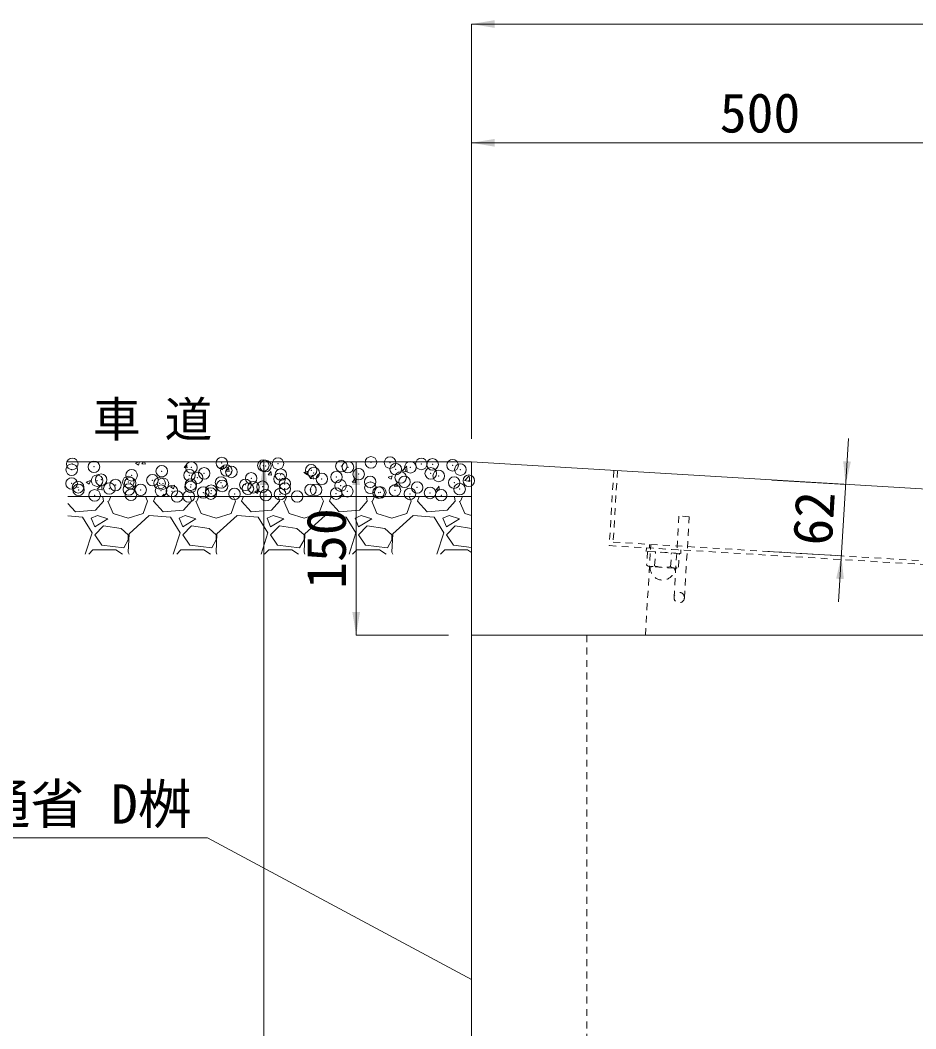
# Model space of a CAD drawing. Units: millimetres at full size, sheet at 1:20; some dimension numbers follow another scale. Extents: x 77366 to 95666, y -7115 to 5664.
# Drawn here: x 78847 to 79624, y -3106 to -2232 of the extents above; entities that cross this region are included whole.
import ezdxf
from ezdxf.enums import TextEntityAlignment as Align

# ---------------------------------------------------------------- set-up
doc = ezdxf.new("R2010")
doc.units = ezdxf.units.MM
doc.header["$LTSCALE"] = 20
doc.header["$PDMODE"] = 32
doc.header["$PDSIZE"] = 10
doc.linetypes.add('USER1', pattern=[0.54, 0.3, -0.24])
for name, color, linetype, lineweight in [('ハッチング', 7, 'Continuous', 5), ('受枠', 3, 'USER1', 9), ('基礎', 7, 'Continuous', 5), ('寸法線', 7, 'Continuous', 13), ('引出線', 4, 'Continuous', 13), ('本体', 2, 'Continuous', 20)]:
    doc.layers.add(name, color=color, linetype=linetype, lineweight=lineweight)
doc.layers.add('文字', color=7, linetype='Continuous')
doc.styles.add('ＭＳ ゴシック', font='')
doc.styles.get('ＭＳ ゴシック').set_extended_font_data('MS Gothic')

# ---------------------------------------------------------------- blocks, each defined once
blk = doc.blocks.new('filled_arrow')
at = {"color": 0, "linetype": 'Continuous', "lineweight": -2}
blk.add_solid([(7.5, 1.25), (0, 0), (7.5, -1.25)], dxfattribs=at)

msp = doc.modelspace()

# ---------------------------------------------------------------- linework, layer by layer
at = {"layer": 'ハッチング'}
for p, q in [((78947.24, -2615.9), (78949.77, -2617.61)), ((78947.26, -2615.87), (78950.06, -2614.79)), ((78949.77, -2617.61), (78950.71, -2614.79)), ((78952.87, -2616.48), (78954.28, -2614.79)), ((78952.87, -2616.48), (78955.91, -2616.75)), ((78955.69, -2616.79), (78955.32, -2614.79)), ((78989.31, -2619.67), (78991.75, -2616.75)), ((78989.31, -2619.67), (78992.34, -2619.94)), ((78992.13, -2619.98), (78991.54, -2616.79)), ((79020.25, -2619.97), (79022.78, -2621.68)), ((79020.27, -2619.94), (79023.82, -2618.57)), ((79022.77, -2621.68), (79023.81, -2618.61)), ((79025.74, -2622.86), (79028.19, -2619.94)), ((79028.56, -2623.17), (79027.98, -2619.98)), ((79128.58, -2614.87), (79128.57, -2614.79)), ((79178.33, -2622.57), (79182.28, -2618.45)), ((79182.8, -2623.28), (79182.24, -2618.45)), ((79025.74, -2622.86), (79028.78, -2623.13)), ((79062.18, -2626.04), (79064.63, -2623.13)), ((79062.18, -2626.05), (79065.22, -2626.31)), ((79065, -2626.35), (79064.41, -2623.17)), ((79093.26, -2624.04), (79095.78, -2625.74)), ((79093.27, -2624), (79096.83, -2622.64)), ((79095.78, -2625.74), (79096.81, -2622.67)), ((79098.62, -2629.23), (79101.07, -2626.31)), ((79098.62, -2629.24), (79101.65, -2629.5)), ((79101.44, -2629.54), (79100.85, -2626.36)), ((79135.05, -2632.42), (79137.5, -2629.5)), ((79137.87, -2632.73), (79137.29, -2629.54)), ((79166.26, -2628.11), (79168.79, -2629.81)), ((79166.28, -2628.07), (79169.84, -2626.71)), ((79168.79, -2629.81), (79169.82, -2626.74)), ((79178.29, -2622.49), (79182.81, -2623.19)), ((79232.54, -2630.98), (79236.5, -2626.85)), ((79237.01, -2631.68), (79236.45, -2626.86)), ((78904.56, -2632.29), (78907.09, -2633.99)), ((78904.58, -2632.25), (78908.13, -2630.89)), ((78907.09, -2633.99), (78908.12, -2630.92)), ((78913.95, -2638.35), (78918.47, -2639.05)), ((78913.98, -2638.42), (78917.94, -2634.3)), ((78918.45, -2639.13), (78917.89, -2634.3)), ((78977.57, -2636.36), (78980.09, -2638.06)), ((78977.58, -2636.32), (78981.14, -2634.95)), ((78980.09, -2638.06), (78981.12, -2634.99)), ((79050.59, -2640.39), (79054.15, -2639.02)), ((79053.1, -2642.13), (79054.13, -2639.06)), ((79135.05, -2632.42), (79138.09, -2632.69)), ((79171.49, -2635.61), (79173.94, -2632.69)), ((79171.49, -2635.61), (79174.53, -2635.88)), ((79174.31, -2635.92), (79173.72, -2632.73)), ((79207.93, -2638.8), (79210.38, -2635.88)), ((79207.93, -2638.8), (79210.96, -2639.06)), ((79210.75, -2639.1), (79210.16, -2635.92)), ((79232.51, -2630.9), (79237.03, -2631.6)), ((78918.79, -2645.05), (78917.76, -2644.79)), ((78919.55, -2648.86), (78918.79, -2645.05)), ((78924.12, -2648.86), (78925.86, -2644.79)), ((78955.77, -2644.79), (78957.65, -2648.86)), ((78962.98, -2648.86), (78964.51, -2644.79)), ((78970.15, -2644.79), (78972.16, -2642.71)), ((78972.35, -2644.79), (78972.11, -2642.71)), ((78994.99, -2645.05), (78993.96, -2644.79)), ((78995.75, -2648.86), (78994.99, -2645.05)), ((79000.32, -2648.86), (79002.06, -2644.79)), ((79031.97, -2644.79), (79033.85, -2648.86)), ((79039.18, -2648.86), (79040.71, -2644.79)), ((79050.57, -2640.42), (79053.1, -2642.13)), ((79071.19, -2645.05), (79070.16, -2644.79)), ((79071.95, -2648.86), (79071.19, -2645.05)), ((79076.52, -2648.86), (79078.26, -2644.79)), ((79108.17, -2644.79), (79110.05, -2648.86)), ((79115.38, -2648.86), (79116.91, -2644.79)), ((79123.58, -2644.49), (79124.02, -2644.79)), ((79123.6, -2644.46), (79127.15, -2643.09)), ((79126.57, -2644.79), (79127.13, -2643.13)), ((79147.39, -2645.05), (79146.36, -2644.79)), ((79148.15, -2648.86), (79147.39, -2645.05)), ((79152.72, -2648.86), (79154.46, -2644.79)), ((79184.37, -2644.79), (79186.25, -2648.86)), ((79191.58, -2648.86), (79193.11, -2644.79)), ((79223.59, -2645.05), (79222.56, -2644.79)), ((79224.35, -2648.86), (79223.59, -2645.05)), ((79228.92, -2648.86), (79230.66, -2644.79)), ((78895.16, -2658), (78888.48, -2650.71)), ((78912.69, -2656.48), (78895.16, -2658)), ((78919.55, -2648.86), (78912.69, -2656.48)), ((78923.36, -2648.86), (78927.93, -2659.53)), ((78953.84, -2659.53), (78957.65, -2648.86)), ((78971.36, -2658), (78962.98, -2648.86)), ((78988.89, -2656.48), (78971.36, -2658)), ((78995.75, -2648.86), (78988.89, -2656.48)), ((78999.56, -2648.86), (79004.13, -2659.53)), ((79030.04, -2659.53), (79033.85, -2648.86)), ((79047.56, -2658), (79039.18, -2648.86)), ((79065.09, -2656.48), (79047.56, -2658)), ((79071.95, -2648.86), (79065.09, -2656.48)), ((79075.76, -2648.86), (79080.33, -2659.53)), ((79106.24, -2659.53), (79110.05, -2648.86)), ((79123.76, -2658), (79115.38, -2648.86)), ((79141.29, -2656.48), (79123.76, -2658)), ((79148.15, -2648.86), (79141.29, -2656.48)), ((79151.96, -2648.86), (79156.53, -2659.53)), ((79182.44, -2659.53), (79186.25, -2648.86)), ((79199.96, -2658), (79191.58, -2648.86)), ((79217.49, -2656.48), (79199.96, -2658)), ((79224.35, -2648.86), (79217.49, -2656.48)), ((79228.16, -2648.86), (79232.73, -2659.53)), ((78901.26, -2662.58), (78888.48, -2661.51)), ((78909.64, -2676.29), (78901.26, -2662.58)), ((78914.21, -2661.05), (78908.88, -2663.34)), ((78908.88, -2663.34), (78911.93, -2670.96)), ((78911.93, -2670.96), (78923.36, -2664.1)), ((78923.36, -2664.1), (78914.21, -2661.05)), ((78927.93, -2659.53), (78940.88, -2663.34)), ((78940.88, -2663.34), (78953.84, -2659.53)), ((78959.17, -2661.05), (78941.65, -2677.05)), ((78977.46, -2662.58), (78959.17, -2661.05)), ((78985.84, -2676.29), (78977.46, -2662.58)), ((78990.41, -2661.05), (78985.08, -2663.34)), ((78985.08, -2663.34), (78988.13, -2670.96)), ((78988.13, -2670.96), (78999.56, -2664.1)), ((78999.56, -2664.1), (78990.41, -2661.05)), ((79004.13, -2659.53), (79017.08, -2663.34)), ((79017.08, -2663.34), (79030.04, -2659.53)), ((79035.37, -2661.05), (79017.85, -2677.05)), ((79053.66, -2662.58), (79035.37, -2661.05)), ((79062.04, -2676.29), (79053.66, -2662.58)), ((79066.61, -2661.05), (79061.28, -2663.34)), ((79061.28, -2663.34), (79064.33, -2670.96)), ((79064.33, -2670.96), (79075.76, -2664.1)), ((79075.76, -2664.1), (79066.61, -2661.05)), ((79080.33, -2659.53), (79093.28, -2663.34)), ((79093.28, -2663.34), (79106.24, -2659.53)), ((79111.57, -2661.05), (79094.05, -2677.05)), ((79129.86, -2662.58), (79111.57, -2661.05)), ((79138.24, -2676.29), (79129.86, -2662.58)), ((79142.81, -2661.05), (79137.48, -2663.34)), ((79137.48, -2663.34), (79140.53, -2670.96)), ((79140.53, -2670.96), (79151.96, -2664.1)), ((79151.96, -2664.1), (79142.81, -2661.05)), ((79156.53, -2659.53), (79169.48, -2663.34)), ((79169.48, -2663.34), (79182.44, -2659.53)), ((79187.77, -2661.05), (79170.25, -2677.05)), ((79206.06, -2662.58), (79187.77, -2661.05)), ((79214.44, -2676.29), (79206.06, -2662.58)), ((79219.01, -2661.05), (79213.68, -2663.34)), ((79213.68, -2663.34), (79216.73, -2670.96)), ((79216.73, -2670.96), (79228.16, -2664.1)), ((79228.16, -2664.1), (79219.01, -2661.05)), ((79232.73, -2659.53), (79238.48, -2661.22)), ((78919.55, -2670.2), (78911.93, -2677.82)), ((78934.79, -2672.48), (78919.55, -2670.2)), ((78940.88, -2677.82), (78934.79, -2672.48)), ((78995.75, -2670.2), (78988.13, -2677.82)), ((79010.99, -2672.48), (78995.75, -2670.2)), ((79017.08, -2677.82), (79010.99, -2672.48)), ((79071.95, -2670.2), (79064.33, -2677.82)), ((79087.19, -2672.48), (79071.95, -2670.2)), ((79093.28, -2677.82), (79087.19, -2672.48)), ((79148.15, -2670.2), (79140.53, -2677.82)), ((79163.39, -2672.48), (79148.15, -2670.2)), ((79169.48, -2677.82), (79163.39, -2672.48)), ((79224.35, -2670.2), (79216.73, -2677.82)), ((79238.48, -2672.32), (79224.35, -2670.2)), ((78903.72, -2694.79), (78909.64, -2676.29)), ((78911.93, -2677.82), (78918.02, -2686.96)), ((78937.07, -2689.25), (78940.88, -2682.39)), ((78941.65, -2677.05), (78940.88, -2693.06)), ((78940.88, -2682.39), (78940.88, -2677.82)), ((78979.92, -2694.79), (78985.84, -2676.29)), ((78988.13, -2677.82), (78994.22, -2686.96)), ((79013.27, -2689.25), (79017.08, -2682.39)), ((79017.85, -2677.05), (79017.08, -2693.06)), ((79017.08, -2682.39), (79017.08, -2677.82)), ((79056.12, -2694.79), (79062.04, -2676.29)), ((79064.33, -2677.82), (79070.42, -2686.96)), ((79089.47, -2689.25), (79093.28, -2682.39)), ((79094.05, -2677.05), (79093.28, -2693.06)), ((79093.28, -2682.39), (79093.28, -2677.82)), ((79132.32, -2694.79), (79138.24, -2676.29)), ((79140.53, -2677.82), (79146.62, -2686.96)), ((79165.67, -2689.25), (79169.48, -2682.39)), ((79170.25, -2677.05), (79169.48, -2693.06)), ((79169.48, -2682.39), (79169.48, -2677.82)), ((79208.52, -2694.79), (79214.44, -2676.29)), ((79216.73, -2677.82), (79222.82, -2686.96)), ((78906.78, -2694.79), (78910.4, -2690.77)), ((78910.4, -2690.77), (78930.22, -2690.77)), ((78918.02, -2686.96), (78937.07, -2689.25)), ((78930.22, -2690.77), (78936.03, -2694.79)), ((78982.98, -2694.79), (78986.6, -2690.77)), ((78986.6, -2690.77), (79006.42, -2690.77)), ((78994.22, -2686.96), (79013.27, -2689.25)), ((79006.42, -2690.77), (79012.23, -2694.79)), ((79059.18, -2694.79), (79062.8, -2690.77)), ((79062.8, -2690.77), (79082.62, -2690.77)), ((79070.42, -2686.96), (79089.47, -2689.25)), ((79082.62, -2690.77), (79088.43, -2694.79)), ((79135.38, -2694.79), (79139, -2690.77)), ((79139, -2690.77), (79158.82, -2690.77)), ((79146.62, -2686.96), (79165.67, -2689.25)), ((79158.82, -2690.77), (79164.63, -2694.79)), ((79211.58, -2694.79), (79215.2, -2690.77)), ((79215.2, -2690.77), (79235.02, -2690.77)), ((79222.82, -2686.96), (79238.48, -2688.84)), ((79235.02, -2690.77), (79238.48, -2693.17)), ((78940.88, -2693.06), (78941.62, -2694.79)), ((79017.08, -2693.06), (79017.82, -2694.79)), ((79093.28, -2693.06), (79094.02, -2694.79)), ((79169.48, -2693.06), (79170.22, -2694.79))]:
    msp.add_line(p, q, dxfattribs=at)
for p in [(78892.48, -2616.48), (79022.03, -2615.7), (79058.03, -2617.9), (79070.75, -2616.22), (79151.28, -2615.14), (79167.85, -2615.34), (79194.97, -2616.49), (79204.7, -2616.86), (79222.09, -2617.64), (78891.99, -2621.48), (78911.23, -2618.95), (78943.9, -2626.33), (78969.99, -2622.76), (78993.99, -2626.33), (78995.65, -2619.51), (79006.71, -2624.65), (79025.95, -2622.12), (79030.32, -2623.4), (79059.94, -2618.32), (79073.16, -2625.78), (79099.54, -2621.97), (79101.74, -2624.38), (79125.62, -2618.39), (79131.37, -2619.3), (79140.66, -2625.3), (79172.74, -2621.07), (79185.46, -2619.4), (79203.13, -2624.67), (79228.79, -2621.41), (78891.86, -2633.39), (78913.9, -2630.99), (78917.52, -2630.14), (78929.95, -2634.76), (78941.02, -2632.14), (78942.67, -2633.08), (78961.91, -2630.55), (78968.13, -2633.28), (78971.07, -2633.57), (78995.25, -2634.43), (79000.69, -2628.49), (79021.41, -2632.61), (79022.37, -2635.57), (79042.49, -2634.56), (79047.5, -2629.03), (79072.12, -2629.47), (79076.62, -2633.73), (79108.7, -2629.5), (79121.42, -2627.83), (79125.01, -2635.3), (79150.66, -2632.05), (79177.05, -2628.24), (79180.4, -2631.99), (79210.02, -2626.91), (79223.42, -2632.68), (79236.14, -2631), (78897.49, -2636.67), (78897.87, -2638.98), (78911.82, -2643.74), (78924.61, -2637.81), (78941.44, -2638.66), (78943.29, -2643.25), (78951.73, -2638.96), (78969.37, -2639.67), (78978.85, -2640.11), (78995.03, -2636.42), (79005.96, -2641.25), (79012.58, -2642.16), (79012.87, -2639.64), (79033.08, -2642.4), (79044.67, -2637.93), (79049.49, -2636.72), (79057.38, -2636.26), (79060.2, -2643.54), (79072.54, -2642.69), (79076.61, -2637.87), (79098.92, -2638.88), (79103.72, -2639.01), (79121.14, -2642.16), (79130.84, -2640.16), (79150.77, -2637.08), (79157.96, -2641.3), (79159.38, -2641.11), (79172.1, -2639.43), (79185.08, -2642.45), (79191.34, -2636.9), (79202.51, -2641.58), (79212.2, -2643.59), (79228.17, -2638.32), (78983.24, -2644.73), (78993.34, -2644.69), (79087.32, -2644.69)]:
    msp.add_point(p, dxfattribs=at)
at = {"layer": '受枠'}
for p, q in [((79361.76, -2622.19), (79357.85, -2687.27)), ((79364.95, -2622.38), (79361.24, -2684.27)), ((79418.2, -2661.64), (79413.97, -2732.01)), ((79427.18, -2662.18), (79418.2, -2661.64)), ((79422.96, -2732.55), (79427.18, -2662.18)), ((79357.85, -2687.27), (79733.58, -2709.82)), ((79361.24, -2684.27), (79730.57, -2706.43)), ((79389.81, -2692.25), (79389.99, -2689.25)), ((79389.99, -2689.25), (79419.94, -2691.05)), ((79419.94, -2691.05), (79419.76, -2694.04)), ((79419.76, -2694.04), (79389.81, -2692.25)), ((79390.95, -2692.31), (79390.23, -2704.32)), ((79418.62, -2693.97), (79390.95, -2692.31)), ((79397.15, -2704.73), (79397.87, -2692.73)), ((79410.98, -2705.56), (79411.7, -2693.56)), ((79417.9, -2705.98), (79418.62, -2693.97)), ((79414.38, -2706.74), (79393.63, -2705.5))]:
    msp.add_line(p, q, dxfattribs=at)
msp.add_circle((79418.47, -2732.28), 4.5, dxfattribs=at)
for centre, radius, start, end in [((79394.03, -2698.87), 6.64, 235.1212, 298.01154), ((79403.99, -2706.37), 10.75, 175.19917, 357.93906), ((79405.51, -2681.07), 25.1, 250.54215, 282.59059), ((79414.78, -2700.12), 6.64, 235.1212, 298.01154)]:
    msp.add_arc(centre, radius, start, end, dxfattribs=at)
at = {"layer": '基礎', "color": 3, "lineweight": 13}
for p, q in [((79238.48, -2614.79), (78888.48, -2614.79)), ((79238.48, -2644.79), (78888.48, -2644.79))]:
    msp.add_line(p, q, dxfattribs=at)
at = {"layer": '寸法線'}
for p, q in [((79238.48, -2235.32), (79903.48, -2235.32)), ((79238.48, -2594.79), (79238.48, -2235.32)), ((79238.48, -2338.25), (79738.48, -2338.25)), ((79238.48, -2594.79), (79238.48, -2338.25)), ((79556.62, -2736.07), (79565.12, -2594.32)), ((79058.48, -2614.79), (79058.48, -3814.79)), ((79218.48, -2614.79), (79058.48, -2614.79)), ((79138.48, -2764.79), (79138.48, -2614.79)), ((79218.48, -2614.79), (79138.48, -2614.79)), ((79498.85, -2630.42), (79562.73, -2634.25)), ((79495.14, -2692.3), (79559.01, -2696.14)), ((79218.48, -2764.79), (79138.48, -2764.79))]:
    msp.add_line(p, q, dxfattribs=at)
at = {"layer": '引出線'}
msp.add_lwpolyline([(79238.48, -3063.15), (79009.74, -2940.56), (78669.58, -2940.56)], dxfattribs=at)
at = {"layer": '本体'}
for p, q in [((79238.48, -2614.79), (79238.48, -2764.79)), ((79719.29, -2643.64), (79238.48, -2614.79)), ((79238.48, -2764.79), (79938.48, -2764.79)), ((79238.48, -2764.79), (79238.48, -3794.79)), ((79238.48, -2764.79), (79903.48, -2764.79))]:
    msp.add_line(p, q, dxfattribs=at)
at = {"layer": '本体', "linetype": 'USER1', "lineweight": 9}
for p, q in [((79389.12, -2764.8), (79393.58, -2690.37)), ((79392.83, -2686.17), (79392.64, -2689.36)), ((79393.6, -2690.55), (79393.86, -2686.21)), ((79338.48, -2764.79), (79338.48, -3794.79))]:
    msp.add_line(p, q, dxfattribs=at)

# ---------------------------------------------------------------- block references
at = {"layer": '寸法線', "xscale": 2.67, "yscale": 2.67}
for p in [(79238.48, -2235.32), (79238.48, -2338.25)]:
    msp.add_blockref('filled_arrow', p, dxfattribs=at)
for p, rotation in [((79058.48, -2614.79), 270), ((79138.48, -2614.79), 270), ((79562.73, -2634.25), 86.6), ((79559.01, -2696.14), 266.6), ((79138.48, -2764.79), 90)]:
    msp.add_blockref('filled_arrow', p, dxfattribs=dict(at, rotation=rotation))
at = {"layer": '引出線', "xscale": 0.133, "yscale": 0.133, "rotation": 151.8}
msp.add_blockref('filled_arrow', (79238.48, -3063.15), dxfattribs=at)

# ---------------------------------------------------------------- texts
at = {"layer": '寸法線', "style": 'ＭＳ ゴシック'}
msp.add_text('500', height=34.18, dxfattribs=at).set_placement((79488.48, -2312.25), align=Align.MIDDLE_CENTER)
for s, rotation, p in [('62', 86.566, (79534.92, -2663.64)), ('150', 90, (79112.48, -2689.79))]:
    msp.add_text(s, height=34.18, rotation=rotation, dxfattribs=at).set_placement(p, align=Align.MIDDLE_CENTER)
at = {"layer": '引出線', "style": 'ＭＳ ゴシック'}
msp.add_text('国土交通省 D桝', height=34.18, dxfattribs=at).set_placement((78669.58, -2938.46), align=Align.BOTTOM_LEFT)
at = {"layer": '文字', "style": 'ＭＳ ゴシック'}
msp.add_text('車 道', height=30.38, dxfattribs=at).set_placement((78962.06, -2577.75), align=Align.MIDDLE_CENTER)

doc.saveas('drawing.dxf')
